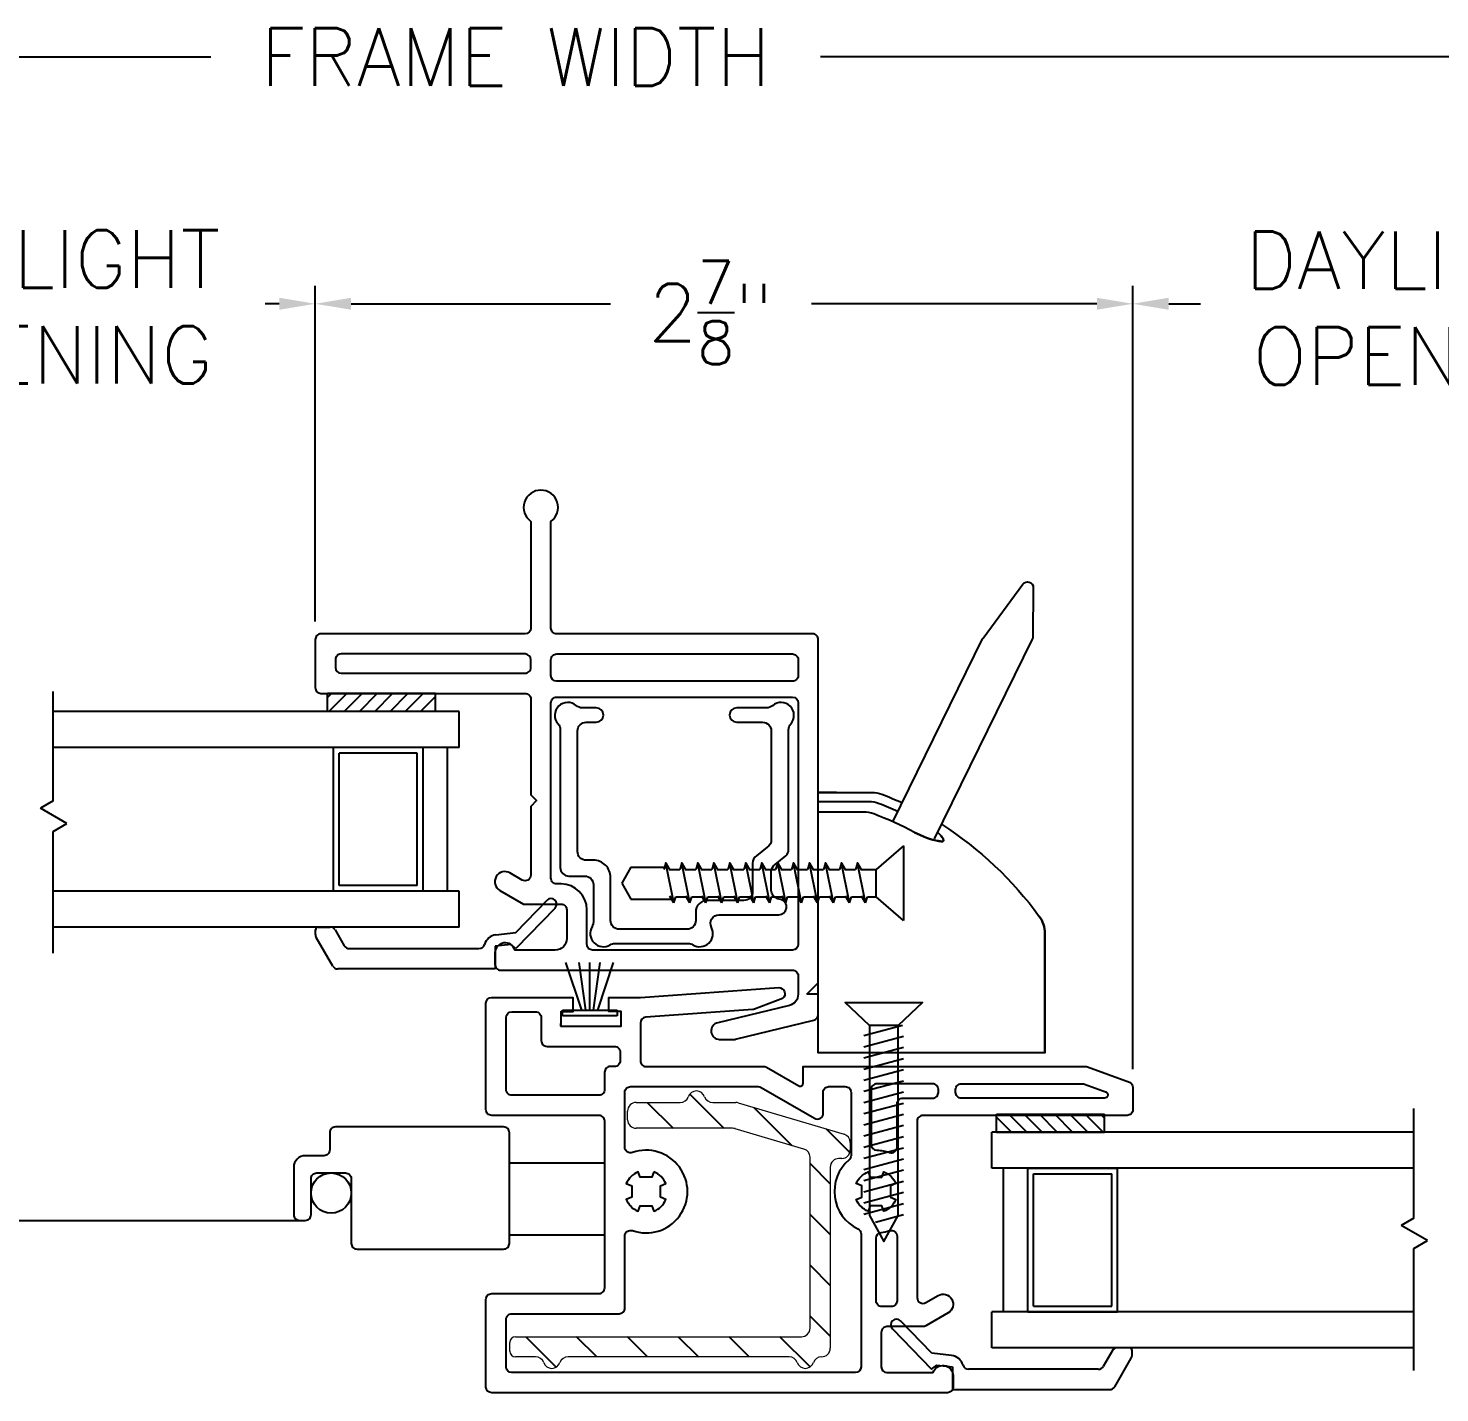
# Model space of a CAD drawing. Extents: x 139.8 to 153.1, y 16.5 to 41.7.
# Drawn here: x 144.961 to 149.871, y 17.404 to 22.151 of the extents above; entities that cross this region are included whole.
import ezdxf

# ---------------------------------------------------------------- set-up
doc = ezdxf.new("R2010")
doc.units = 0
doc.header["$LTSCALE"] = 0.3
doc.header["$MEASUREMENT"] = 0
doc.layers.get('0').update_dxf_attribs({"linetype": 'CONTINUOUS'})
doc.layers.get('Defpoints').update_dxf_attribs({"linetype": 'CONTINUOUS'})
for name, color, linetype in [('SETAPE02$0$HATCH', 1, 'CONTINUOUS'), ('SETAPE02$0$PART', 7, 'CONTINUOUS'), ('VX5172$0$DIM2', 8, 'CONTINUOUS'), ('VX5172$0$PART', 7, 'CONTINUOUS'), ('WSFIN03$0$PART', 8, 'CONTINUOUS')]:
    doc.layers.add(name, color=color, linetype=linetype)
doc.styles.add('ARCHITECTURAL', font='simplex.shx', dxfattribs={"height": 0.2})
doc.dimstyles.new('DIM-MMSTACKED', dxfattribs={"dimscale": 0, "dimtxt": 0.125, "dimasz": 0.125, "dimexe": 0.063, "dimexo": 0.063, "dimgap": 0.07, "dimtad": 0, "dimtih": 1, "dimtoh": 1, "dimdec": 4, "dimzin": 4, "dimdsep": 46, "dimlunit": 4, "dimtxsty": 'ARCHITECTURAL', "dimcen": 0.02, "dimclrt": 7, "dimadec": 0, "dimazin": 0, "dimtfac": 0.75, "dimtdec": 4, "dimtmove": 2, "dimatfit": 3, "dimfxl": 0, "dimfrac": 1, "dimtolj": 1, "dimtzin": 4, "dimarcsym": 0})

# ---------------------------------------------------------------- blocks, each defined once
blk = doc.blocks.new('*X10')
at = {"color": 0}
for p, q in [((18.1824, 6.0378), (18.2343, 6.0897)), ((18.1824, 5.9848), (18.2444, 6.0468)), ((18.1824, 5.9318), (18.2444, 5.9938)), ((18.1824, 5.8787), (18.2444, 5.9407)), ((18.1824, 5.8257), (18.2444, 5.8877)), ((18.1824, 5.7727), (18.2444, 5.8347)), ((18.1824, 5.7196), (18.2444, 5.7816)), ((18.2305, 5.7147), (18.2444, 5.7286))]:
    blk.add_line(p, q, dxfattribs=at)
blk = doc.blocks.new('SETAPE02', base_point=(18.1824, 5.7147))
at = {"layer": 'SETAPE02$0$PART', "linetype": 'Continuous'}
for p, q in [((18.1824, 6.0897), (18.1824, 5.7147)), ((18.1824, 6.0897), (18.2444, 6.0897)), ((18.2444, 6.0897), (18.2444, 5.7147)), ((18.1824, 5.7147), (18.2324, 5.7147))]:
    blk.add_line(p, q, dxfattribs=at)
at = {"layer": 'SETAPE02$0$PART'}
blk.add_line((18.1824, 5.7147), (18.2444, 5.7147), dxfattribs=at)
at = {"layer": 'SETAPE02$0$HATCH'}
blk.add_blockref('*X10', (0, 0), dxfattribs=at)
blk = doc.blocks.new('WSFIN03', base_point=(1.7816, 6.9679))
at = {"layer": 'WSFIN03$0$PART', "linetype": 'Continuous'}
for p, q in [((1.7966, 6.8729), (1.7966, 7.0629)), ((1.7966, 7.0629), (1.8166, 7.0629)), ((1.8166, 7.0629), (1.8166, 6.8729)), ((1.8166, 6.9958), (1.9816, 7.0506)), ((1.8166, 6.981), (1.9816, 7.0046)), ((1.8166, 6.9679), (1.9816, 6.9679)), ((1.8166, 6.9548), (1.9816, 6.9312)), ((1.8166, 6.94), (1.9816, 6.8851)), ((1.8166, 6.8729), (1.7966, 6.8729))]:
    blk.add_line(p, q, dxfattribs=at)
at = {"layer": 'WSFIN03$0$PART'}
blk.add_line((1.8166, 6.8729), (1.8166, 6.8729), dxfattribs=at)
blk = doc.blocks.new('*X0')
at = {"color": 0}
for p, q in [((5.6479, 10.017), (5.7821, 9.9811)), ((5.6441, 9.9792), (5.7821, 9.9423)), ((5.6441, 9.9404), (5.7821, 9.9034)), ((5.6441, 9.9016), (5.7821, 9.8646)), ((5.6441, 9.8628), (5.7821, 9.8258)), ((5.6441, 9.8239), (5.7821, 9.787)), ((5.6441, 9.7851), (5.7821, 9.7481)), ((5.6441, 9.7463), (5.7821, 9.7093)), ((5.6441, 9.7075), (5.7821, 9.6705)), ((5.6441, 9.6687), (5.7821, 9.6317)), ((5.6441, 9.6298), (5.7821, 9.5929)), ((5.6441, 9.591), (5.7821, 9.554)), ((5.6441, 9.5522), (5.7821, 9.5152)), ((5.6441, 9.5134), (5.7821, 9.4764)), ((5.6441, 9.4745), (5.7821, 9.4376)), ((5.6441, 9.4357), (5.7821, 9.3987)), ((5.6441, 9.3969), (5.7821, 9.3599)), ((5.6441, 9.3581), (5.7412, 9.332))]:
    blk.add_line(p, q, dxfattribs=at)
blk = doc.blocks.new('6CS0_750')
blk.add_lwpolyline([(0.05, 0), (0.05, -0.661), (0.0011, -0.7511), (-0.0489, -0.661), (-0.0489, 0), (0.05, 0), (0.1356, 0.0798), (-0.1344, 0.0798), (-0.0489, 0)])
blk.add_blockref('*X0', (-5.712, -10.017))
blk = doc.blocks.new('*D27')
at = {"color": 0, "lineweight": -2}
for p, q in [((144.0428, 20.0859), (144.0428, 21.255)), ((145.959, 20.0867), (145.959, 21.255)), ((144.1678, 21.192), (144.2636, 21.192)), ((145.834, 21.192), (145.7845, 21.192))]:
    blk.add_line(p, q, dxfattribs=at)
at = {"color": 0}
for points in [[(144.1678, 21.2129), (144.1678, 21.1712), (144.0428, 21.192)], [(145.834, 21.2129), (145.834, 21.1712), (145.959, 21.192)]]:
    blk.add_solid(points, dxfattribs=at)
at = {"layer": 'Defpoints', "color": 0}
for p in [(145.959, 21.192), (144.0428, 20.0229), (145.959, 20.0237)]:
    blk.add_point(p, dxfattribs=at)
at = {"color": 7, "insert": (145.024, 21.4476), "char_height": 0.2, "attachment_point": 2, "style": 'ARCHITECTURAL'}
blk.add_mtext('\\A1;DAYLIGHT\\POPENING', dxfattribs=at)
blk = doc.blocks.new('*D28')
at = {"color": 0, "lineweight": -2}
for p, q in [((145.959, 20.0867), (145.959, 21.255)), ((148.8029, 18.5293), (148.8029, 21.255)), ((146.084, 21.192), (146.9858, 21.192)), ((148.6779, 21.192), (147.6853, 21.192))]:
    blk.add_line(p, q, dxfattribs=at)
at = {"color": 0}
for points in [[(146.084, 21.2129), (146.084, 21.1712), (145.959, 21.192)], [(148.6779, 21.2129), (148.6779, 21.1712), (148.8029, 21.192)]]:
    blk.add_solid(points, dxfattribs=at)
at = {"layer": 'Defpoints', "color": 0}
for p in [(145.959, 21.192), (145.959, 20.0237), (148.8029, 18.4663)]:
    blk.add_point(p, dxfattribs=at)
at = {"color": 7, "insert": (147.3355, 21.342), "char_height": 0.2, "attachment_point": 2, "style": 'ARCHITECTURAL'}
blk.add_mtext('\\A1;2{\\H0.75x;\\S7/8;}"', dxfattribs=at)
blk = doc.blocks.new('*D29')
at = {"color": 0, "lineweight": -2}
for p, q in [((148.8029, 18.5293), (148.8029, 21.255)), ((150.8011, 20.3265), (150.8011, 21.255)), ((148.9279, 21.192), (149.0379, 21.192)), ((150.6761, 21.192), (150.5589, 21.192))]:
    blk.add_line(p, q, dxfattribs=at)
at = {"color": 0}
for points in [[(148.9279, 21.2129), (148.9279, 21.1712), (148.8029, 21.192)], [(150.6761, 21.2129), (150.6761, 21.1712), (150.8011, 21.192)]]:
    blk.add_solid(points, dxfattribs=at)
at = {"layer": 'Defpoints', "color": 0}
for p in [(150.8011, 21.192), (150.8011, 20.2635), (148.8029, 18.4663)]:
    blk.add_point(p, dxfattribs=at)
at = {"color": 7, "insert": (149.7984, 21.4437), "char_height": 0.2, "attachment_point": 2, "style": 'ARCHITECTURAL'}
blk.add_mtext('\\A1;DAYLIGHT\\POPENING', dxfattribs=at)
blk = doc.blocks.new('*D32')
at = {"color": 0, "lineweight": -2}
for p, q in [((141.4677, 20.3276), (141.4677, 22.1136)), ((152.0511, 20.3275), (152.0511, 22.1136)), ((141.5927, 22.0506), (145.5954, 22.0506)), ((151.9261, 22.0506), (147.7164, 22.0506))]:
    blk.add_line(p, q, dxfattribs=at)
at = {"color": 0}
for points in [[(141.5927, 22.0715), (141.5927, 22.0298), (141.4677, 22.0506)], [(151.9261, 22.0715), (151.9261, 22.0298), (152.0511, 22.0506)]]:
    blk.add_solid(points, dxfattribs=at)
at = {"layer": 'Defpoints', "color": 0}
for p in [(152.0511, 22.0506), (141.4677, 20.2646), (152.0511, 20.2645)]:
    blk.add_point(p, dxfattribs=at)
at = {"color": 7, "insert": (146.6559, 22.1506), "char_height": 0.2, "attachment_point": 2, "style": 'ARCHITECTURAL'}
blk.add_mtext('\\A1;FRAME WIDTH', dxfattribs=at)
blk = doc.blocks.new('VX5172', base_point=(0.095, 1.09))
at = {"layer": 'VX5172$0$DIM2'}
blk.add_line((-0.0098, 0), (-0.0098, 0), dxfattribs=at)
at = {"layer": 'VX5172$0$PART'}
blk.add_lwpolyline([(-0.2408, 0.3446), (-0.2408, 0.2931, 0.059849), (-0.2402, 0.2883), (-0.1738, 0.0157, 0.351709), (-0.1543, 0), (1.15, 0, 0.414214), (1.17, 0.02), (1.17, 0.91, -0.414214), (1.19, 0.93), (1.5613, 0.93, 3.106685), (1.5613, 1), (1.19, 1, -0.414213), (1.17, 1.02), (1.17, 1.73, 0.414214), (1.15, 1.75), (0.983, 1.75, 0.414214), (0.963, 1.73), (0.963, 1.02, -0.414214), (0.943, 1), (0.61, 1), (0.59, 0.98), (0.57, 1), (0.331, 1, -0.577409), (0.3137, 1.03), (0.3382, 1.0725, 0.999006), (0.2776, 1.1076), (0.23, 1.0251), (0.23, 0.895, -0.414214), (0.21, 0.875), (0.11, 0.875, -0.414214), (0.07, 0.915), (0.07, 1.055, 0.847128), (0.06, 1.125), (0.02, 1.125, 0.414214), (0, 1.105), (0, 0.0901, -0.414214), (-0.02, 0.0701), (-0.0836, 0.0701, -0.345792), (-0.1224, 0.1006), (-0.1831, 0.3493, 0.921597), (-0.2408, 0.3429)], format="xyb", dxfattribs=at)
for points in [[(1.1, 1.66, 0.414214), (1.08, 1.68), (1.053, 1.68, 0.414213), (1.033, 1.66), (1.033, 1.02, 0.414214), (1.053, 1), (1.08, 1, 0.414213), (1.1, 1.02)], [(0.21, 0.805, 0.414213), (0.3, 0.895), (0.3, 0.91, -0.414214), (0.32, 0.93), (0.93, 0.93, -0.414214), (0.95, 0.91), (0.95, 0.09, -0.414213), (0.93, 0.07), (0.09, 0.07, -0.414213), (0.07, 0.09), (0.07, 0.785, -0.414214), (0.09, 0.805)]]:
    blk.add_lwpolyline(points, format="xyb", close=True, dxfattribs=at)
at = {"layer": 'VX5172$0$PART', "linetype": 'Continuous'}
blk.add_lwpolyline([(1.1, 0.91), (1.1, 0.09, -0.414214), (1.08, 0.07), (1.025, 0.07, -0.414214), (1.005, 0.09), (1.005, 0.91, -0.414213), (1.025, 0.93), (1.08, 0.93, -0.414214)], format="xyb", close=True, dxfattribs=at)
blk = doc.blocks.new('BRK')
for p, q in [((0, 0), (0.4243, 0)), ((0.4243, 0), (0.4519, -0.0479)), ((0.4519, -0.0479), (0.5049, 0.0439)), ((0.5303, 0), (0.5049, 0.0439)), ((0.5303, 0), (0.9112, 0))]:
    blk.add_line(p, q)

msp = doc.modelspace()

# ---------------------------------------------------------------- hatches: boundary and pattern name
at = {"ltscale": 3.333333}
h = msp.add_hatch(dxfattribs=at)
h.set_pattern_fill('ANSI31', color=256, angle=90)
h.set_pattern_definition([(135, (146.05925, 17.52367), (-0.088388, -0.088388), [])])
h.paths.add_polyline_path([(147.7989, 18.30328, -0.3321712), (147.82038, 18.27452), (147.82038, 18.24868, -0.4142136), (147.79038, 18.21868), (147.78038, 18.21868, 0.4142136), (147.75038, 18.18868), (147.75038, 17.55868, -0.4142136), (147.72038, 17.52868, 0.3178372), (147.6921, 17.50868, -0.7071068), (147.63553, 17.50868, 0.3178372), (147.60724, 17.52868), (146.83852, 17.52868, 0.3178372), (146.81023, 17.50868, -0.7071068), (146.75367, 17.50868, 0.3178372), (146.72538, 17.52868), (146.65538, 17.52868, -0.4142136), (146.63538, 17.54868), (146.63538, 17.57868, -0.4142136), (146.65538, 17.59868), (147.65038, 17.59868, 0.4142136), (147.68038, 17.62868), (147.68038, 18.22277, 0.3321712), (147.6589, 18.25153), (147.41951, 18.32244, 0.0721195), (147.41099, 18.32368), (147.07538, 18.32368, -0.4142136), (147.04538, 18.35368), (147.04538, 18.38368, -0.4142136), (147.07538, 18.41368), (147.22838, 18.41368, 0.3178372), (147.25667, 18.43368, -0.7071068), (147.31323, 18.43368, 0.3178372), (147.34152, 18.41368), (147.42186, 18.41368, -0.0721195), (147.43038, 18.41244)])

# ---------------------------------------------------------------- linework, layer by layer
at = {"linetype": 'Continuous'}
for p, q in [((146.45914, 19.77389), (145.04684, 19.77389)), ((146.45914, 19.64889), (146.45914, 19.77389)), ((146.45914, 19.64889), (145.04684, 19.64889)), ((146.02214, 19.14889), (146.02214, 19.64889)), ((146.33414, 19.64889), (146.02214, 19.64889)), ((146.33414, 19.14889), (146.33414, 19.64889)), ((146.41914, 19.14889), (146.41914, 19.64889)), ((146.31414, 19.62889), (146.04214, 19.62889)), ((146.04214, 19.16889), (146.04214, 19.62889)), ((146.31414, 19.16889), (146.31414, 19.62889)), ((147.17879, 19.24561), (147.17173, 19.22411)), ((147.17879, 19.24561), (147.19267, 19.22155)), ((147.20656, 19.10761), (147.17879, 19.24561)), ((147.23434, 19.24561), (147.22729, 19.22411)), ((147.23434, 19.24561), (147.24823, 19.22155)), ((147.26212, 19.10761), (147.23434, 19.24561)), ((147.2899, 19.24561), (147.28284, 19.22411)), ((147.2899, 19.24561), (147.30379, 19.22155)), ((147.31767, 19.10761), (147.2899, 19.24561)), ((147.34545, 19.24561), (147.3384, 19.22411)), ((147.34545, 19.24561), (147.35934, 19.22155)), ((147.37323, 19.10761), (147.34545, 19.24561)), ((147.40101, 19.24561), (147.39395, 19.22411)), ((147.40101, 19.24561), (147.4149, 19.22155)), ((147.42879, 19.10761), (147.40101, 19.24561)), ((147.45656, 19.24561), (147.44951, 19.22411)), ((147.45656, 19.24561), (147.47045, 19.22155)), ((147.48434, 19.10761), (147.45656, 19.24561)), ((147.51212, 19.24561), (147.50506, 19.22411)), ((147.51212, 19.24561), (147.52601, 19.22155)), ((147.5399, 19.10761), (147.51212, 19.24561)), ((147.56767, 19.24561), (147.56062, 19.22411)), ((147.56767, 19.24561), (147.58156, 19.22155)), ((147.59545, 19.10761), (147.56767, 19.24561)), ((147.62323, 19.24561), (147.61617, 19.22411)), ((147.62323, 19.24561), (147.63712, 19.22155)), ((147.65101, 19.10761), (147.62323, 19.24561)), ((147.67879, 19.24561), (147.67173, 19.22411)), ((147.67879, 19.24561), (147.69267, 19.22155)), ((147.70656, 19.10761), (147.67879, 19.24561)), ((147.73434, 19.24561), (147.72729, 19.22411)), ((147.73434, 19.24561), (147.74823, 19.22155)), ((147.76212, 19.10761), (147.73434, 19.24561)), ((147.7899, 19.24561), (147.78284, 19.22411)), ((147.7899, 19.24561), (147.80379, 19.22155)), ((147.81767, 19.10761), (147.7899, 19.24561)), ((147.84545, 19.24561), (147.8384, 19.22411)), ((147.84545, 19.24561), (147.85934, 19.22155)), ((147.87323, 19.10761), (147.84545, 19.24561)), ((146.31414, 19.16889), (146.04214, 19.16889)), ((146.45914, 19.14889), (145.04684, 19.14889)), ((146.33414, 19.14889), (146.02214, 19.14889)), ((146.45914, 19.02389), (146.45914, 19.14889)), ((146.65666, 19.005), (146.76539, 19.11714)), ((147.20656, 19.10761), (147.19267, 19.13167)), ((147.20656, 19.10761), (147.19267, 19.13167)), ((147.20656, 19.10761), (147.21319, 19.12911)), ((147.20656, 19.10761), (147.21319, 19.12911)), ((147.26212, 19.10761), (147.24823, 19.13167)), ((147.26212, 19.10761), (147.24823, 19.13167)), ((147.26212, 19.10761), (147.26875, 19.12911)), ((147.26212, 19.10761), (147.26875, 19.12911)), ((147.31767, 19.10761), (147.30379, 19.13167)), ((147.31767, 19.10761), (147.30379, 19.13167)), ((147.31767, 19.10761), (147.3243, 19.12911)), ((147.31767, 19.10761), (147.3243, 19.12911)), ((147.37323, 19.10761), (147.35934, 19.13167)), ((147.37323, 19.10761), (147.35934, 19.13167)), ((147.37323, 19.10761), (147.37986, 19.12911)), ((147.37323, 19.10761), (147.37986, 19.12911)), ((147.42879, 19.10761), (147.4149, 19.13167)), ((147.42879, 19.10761), (147.4149, 19.13167)), ((147.42879, 19.10761), (147.43542, 19.12911)), ((147.42879, 19.10761), (147.43542, 19.12911)), ((147.48434, 19.10761), (147.47045, 19.13167)), ((147.48434, 19.10761), (147.47045, 19.13167)), ((147.48434, 19.10761), (147.49097, 19.12911)), ((147.48434, 19.10761), (147.49097, 19.12911)), ((147.5399, 19.10761), (147.52601, 19.13167)), ((147.5399, 19.10761), (147.52601, 19.13167)), ((147.5399, 19.10761), (147.54653, 19.12911)), ((147.5399, 19.10761), (147.54653, 19.12911)), ((147.59545, 19.10761), (147.58156, 19.13167)), ((147.59545, 19.10761), (147.58156, 19.13167)), ((147.59545, 19.10761), (147.60208, 19.12911)), ((147.59545, 19.10761), (147.60208, 19.12911)), ((147.65101, 19.10761), (147.63712, 19.13167)), ((147.65101, 19.10761), (147.63712, 19.13167)), ((147.65101, 19.10761), (147.65764, 19.12911)), ((147.65101, 19.10761), (147.65764, 19.12911)), ((147.70656, 19.10761), (147.69267, 19.13167)), ((147.70656, 19.10761), (147.69267, 19.13167)), ((147.70656, 19.10761), (147.71319, 19.12911)), ((147.70656, 19.10761), (147.71319, 19.12911)), ((147.76212, 19.10761), (147.74823, 19.13167)), ((147.76212, 19.10761), (147.74823, 19.13167)), ((147.76212, 19.10761), (147.76875, 19.12911)), ((147.76212, 19.10761), (147.76875, 19.12911)), ((147.81767, 19.10761), (147.80379, 19.13167)), ((147.81767, 19.10761), (147.80379, 19.13167)), ((147.81767, 19.10761), (147.8243, 19.12911)), ((147.81767, 19.10761), (147.8243, 19.12911)), ((147.87323, 19.10761), (147.85934, 19.13167)), ((147.87323, 19.10761), (147.85934, 19.13167)), ((147.87323, 19.10761), (147.87986, 19.12911)), ((147.87323, 19.10761), (147.87986, 19.12911)), ((146.79337, 19.08997), (146.65729, 18.94967)), ((146.45914, 19.02389), (145.04684, 19.02389)), ((145.95975, 18.99773), (145.95975, 19.01389)), ((145.96975, 19.02389), (146.01084, 19.02389)), ((146.02816, 19.01389), (146.05991, 18.95889)), ((146.58736, 18.99649), (146.65666, 19.005)), ((146.02007, 18.88789), (145.96243, 18.98773)), ((146.63946, 18.9636), (146.58487, 18.95689)), ((146.58487, 18.95689), (146.58487, 18.87789)), ((146.65729, 18.94967), (146.63946, 18.9636)), ((146.07723, 18.94889), (146.52864, 18.94889)), ((146.58487, 18.87789), (146.03739, 18.87789)), ((148.31288, 18.1855), (148.31288, 18.3105)), ((149.78062, 18.3105), (148.31288, 18.3105)), ((149.78062, 18.1855), (148.31288, 18.1855)), ((148.35288, 17.6855), (148.35288, 18.1855)), ((148.43788, 17.6855), (148.43788, 18.1855)), ((148.43788, 18.1855), (148.74988, 18.1855)), ((148.74988, 17.6855), (148.74988, 18.1855)), ((148.45788, 17.7055), (148.45788, 18.1655)), ((148.45788, 18.1655), (148.72988, 18.1655)), ((148.72988, 17.7055), (148.72988, 18.1655)), ((148.31288, 17.5605), (148.31288, 17.6855)), ((149.78062, 17.6855), (148.31288, 17.6855)), ((148.43788, 17.6855), (148.74988, 17.6855)), ((148.45788, 17.7055), (148.72988, 17.7055)), ((148.10353, 17.54161), (147.99479, 17.65374)), ((147.96681, 17.62658), (148.10289, 17.48627)), ((148.17282, 17.5331), (148.10353, 17.54161)), ((149.78062, 17.5605), (148.31288, 17.5605)), ((148.73203, 17.5505), (148.70027, 17.4955)), ((148.79043, 17.5605), (148.74935, 17.5605)), ((148.80043, 17.53433), (148.80043, 17.5505)), ((148.10289, 17.48627), (148.12072, 17.5002)), ((148.12072, 17.5002), (148.17531, 17.4935)), ((148.17531, 17.4935), (148.17531, 17.4145)), ((148.68295, 17.4855), (148.23154, 17.4855)), ((148.74011, 17.4245), (148.79775, 17.52433)), ((148.17531, 17.4145), (148.72279, 17.4145))]:
    msp.add_line(p, q, dxfattribs=at)
for p, q in [((147.77256, 19.49202), (147.70901, 19.49202)), ((147.70901, 18.58611), (147.70901, 19.49202)), ((147.77256, 19.45951), (147.70901, 19.45951)), ((147.86666, 19.42367), (147.70801, 19.42367)), ((148.00501, 19.30611), (147.91006, 19.22411)), ((148.00501, 19.30611), (148.00501, 19.04711)), ((147.05741, 19.23186), (147.02601, 19.17661)), ((147.05741, 19.23186), (147.17427, 19.23186)), ((147.1912, 19.22411), (147.22729, 19.22411)), ((147.24675, 19.22411), (147.28284, 19.22411)), ((147.30231, 19.22411), (147.3384, 19.22411)), ((147.35787, 19.22411), (147.39395, 19.22411)), ((147.41342, 19.22411), (147.44951, 19.22411)), ((147.46898, 19.22411), (147.50506, 19.22411)), ((147.52453, 19.22411), (147.56062, 19.22411)), ((147.58009, 19.22411), (147.61617, 19.22411)), ((147.63564, 19.22411), (147.67173, 19.22411)), ((147.6912, 19.22411), (147.72729, 19.22411)), ((147.74675, 19.22411), (147.78284, 19.22411)), ((147.80231, 19.22411), (147.8384, 19.22411)), ((147.85787, 19.22411), (147.91001, 19.22411)), ((147.91001, 19.12911), (147.91001, 19.22411)), ((147.02601, 19.17661), (147.05741, 19.12136)), ((147.05741, 19.12136), (147.19863, 19.12136)), ((147.21319, 19.12911), (147.24971, 19.12911)), ((147.26875, 19.12911), (147.30526, 19.12911)), ((147.3243, 19.12911), (147.36082, 19.12911)), ((147.37986, 19.12911), (147.41637, 19.12911)), ((147.43542, 19.12911), (147.47193, 19.12911)), ((147.49097, 19.12911), (147.52748, 19.12911)), ((147.54653, 19.12911), (147.58304, 19.12911)), ((147.60208, 19.12911), (147.63859, 19.12911)), ((147.65764, 19.12911), (147.69415, 19.12911)), ((147.71319, 19.12911), (147.74971, 19.12911)), ((147.76875, 19.12911), (147.80526, 19.12911)), ((147.8243, 19.12911), (147.86082, 19.12911)), ((147.87986, 19.12911), (147.91001, 19.12911)), ((148.00501, 19.04711), (147.91001, 19.12911)), ((148.49701, 18.58611), (148.49701, 19.00199)), ((147.66901, 18.79011), (147.70901, 18.83011)), ((147.66901, 18.79011), (147.70901, 18.83011)), ((147.70901, 18.79011), (147.66901, 18.79011)), ((147.70901, 18.79011), (147.66901, 18.79011)), ((146.81292, 18.67868), (146.81292, 18.68868)), ((148.49701, 18.58611), (147.70901, 18.58611)), ((148.18679, 18.45768), (148.18679, 18.45868)), ((142.68031, 18.00346), (145.90399, 18.00346))]:
    msp.add_line(p, q)
at = {"color": 7, "linetype": 'Continuous', "lineweight": 15}
for p, q in [((147.07538, 18.41368), (147.22838, 18.41368)), ((147.34152, 18.41368), (147.42186, 18.41368)), ((147.04538, 18.35368), (147.04538, 18.38368)), ((147.43038, 18.41244), (147.7989, 18.30328)), ((147.41099, 18.32368), (147.07538, 18.32368)), ((147.6589, 18.25153), (147.41951, 18.32244)), ((147.82038, 18.27452), (147.82038, 18.24868)), ((147.68038, 17.62868), (147.68038, 18.22277)), ((147.79038, 18.21868), (147.78038, 18.21868)), ((147.75038, 18.18868), (147.75038, 17.55868)), ((146.63538, 17.54868), (146.63538, 17.57868)), ((146.65538, 17.59868), (147.65038, 17.59868)), ((146.72538, 17.52868), (146.65538, 17.52868)), ((147.60724, 17.52868), (146.83852, 17.52868))]:
    msp.add_line(p, q, dxfattribs=at)
at = {"color": 8, "linetype": 'Continuous'}
for p, q in [((146.63438, 18.20346), (146.96743, 18.20346)), ((146.63438, 17.95346), (146.96743, 17.95346))]:
    msp.add_line(p, q, dxfattribs=at)
for points in [[(147.96813, 19.39), (148.28058, 20.02633, -0.043789), (148.28239, 20.02932), (148.42074, 20.21664, -0.7213839), (148.45688, 20.20504), (148.45542, 20.03426, -0.1172359), (148.45338, 20.02524), (148.11232, 19.33064)], [(148.13714, 19.3812, -0.0929436), (148.47776, 19.06098, -0.1590456), (148.49701, 19.00199), (148.49701, 18.58611), (147.70901, 18.58611), (147.70901, 19.49202), (147.89487, 19.49202, -0.0908228), (147.93031, 19.48553, -0.0150259), (148.00073, 19.45639)], [(147.98588, 19.42615, 0.0139278), (147.92054, 19.45302, 0.0908228), (147.8851, 19.45951), (147.70901, 19.45951)], [(148.12364, 19.35371), (148.125, 19.35245), (148.12788, 19.34971), (148.13043, 19.3472), (148.13269, 19.3449), (148.13467, 19.34277), (148.13641, 19.3408), (148.13791, 19.33896), (148.13922, 19.33723), (148.14035, 19.33558), (148.14132, 19.33399), (148.14214, 19.33247), (148.14281, 19.33102), (148.14335, 19.32964), (148.14375, 19.32835), (148.14401, 19.32714), (148.14415, 19.32604), (148.14416, 19.32503), (148.14405, 19.32414), (148.14381, 19.32335), (148.14345, 19.32269), (148.14296, 19.32214), (148.14234, 19.32171), (148.14158, 19.32141), (148.14068, 19.32123), (148.13964, 19.32119), (148.13846, 19.32128), (148.13708, 19.32148), (148.13546, 19.32179), (148.13356, 19.32218), (148.13133, 19.32264), (148.12872, 19.32314), (148.12569, 19.32368), (148.12219, 19.32424), (148.11812, 19.32484), (148.11316, 19.32574), (148.10694, 19.3272), (148.09909, 19.32953), (148.08923, 19.33301), (148.07699, 19.33793), (148.06201, 19.34457), (148.0439, 19.35323, 0.0306879), (147.9021, 19.41717, 0.0908228), (147.86666, 19.42367), (147.70801, 19.42367)], [(147.74304, 18.46868), (147.80289, 18.46868, -0.4142136), (147.82289, 18.44868), (147.82289, 18.22882, -0.2204758), (147.81582, 18.21356, 0.543409), (147.84655, 17.97387, -0.2883826), (147.85789, 17.95584), (147.85789, 17.49368, -0.4142135), (147.83789, 17.47368), (146.64289, 17.47368, -0.4142122), (146.62289, 17.49368), (146.62289, 17.65868, -0.4142149), (146.64289, 17.67868), (147.01589, 17.67868, 0.4142136), (147.03589, 17.69868), (147.03589, 17.94882, -0.5162732), (147.06248, 17.96771, 1.4077706), (147.06248, 18.23965, -0.5162732), (147.03589, 18.25853), (147.03589, 18.44868, -0.4142136), (147.05589, 18.46868), (147.49991, 18.46868, -0.1316525), (147.50991, 18.466), (147.69604, 18.35854, 0.5773503), (147.72604, 18.37586), (147.72604, 18.44868, -0.4142136), (147.74604, 18.46868)], [(148.70632, 18.45148, -0.995659), (148.70401, 18.42868), (148.20679, 18.42868, -0.4142136), (148.18679, 18.44868), (148.18679, 18.45868, -0.4142136), (148.20679, 18.47868), (148.62807, 18.47868, -0.0874887), (148.63491, 18.47747), (148.71152, 18.44959)]]:
    msp.add_lwpolyline(points, format="xyb")
at = {"ltscale": 3.333333}
msp.add_lwpolyline([(146.80383, 19.73042, -0.1839743), (146.81143, 19.71046), (146.81143, 19.23135, 0.4142136), (146.84143, 19.20135), (146.89643, 19.20135, -0.4142136), (146.92643, 19.17135), (146.92643, 19.04074, -0.1370327), (146.92208, 19.02519, 0.7842577), (146.98526, 18.96201, -0.1370327), (147.00081, 18.96635), (147.25704, 18.96635, -0.1370327), (147.27259, 18.96201, 0.7578883), (147.33726, 19.02254, -0.5624429), (147.36389, 19.06635), (147.57156, 19.06635, 0.8760378), (147.5786, 19.11942), (147.5676, 19.12239, -0.3388623), (147.54543, 19.15135), (147.54543, 19.21635, -0.2559992), (147.55928, 19.24164), (147.59657, 19.27184, 0.1997257), (147.60543, 19.29312), (147.60543, 19.71046, -0.1839743), (147.61303, 19.73042, 0.9439608), (147.54949, 19.79395, -0.1839743), (147.52954, 19.78635), (147.42543, 19.78635, 1), (147.42543, 19.73635), (147.51543, 19.73635, -0.4142136), (147.54543, 19.70635), (147.54543, 19.32681, -0.2559992), (147.53157, 19.30152), (147.49428, 19.27132, 0.2559992), (147.48043, 19.24604), (147.48043, 19.14635, -0.4142136), (147.45043, 19.11635), (147.32243, 19.11635, 0.4142136), (147.28243, 19.07635), (147.28243, 19.04635, -0.4142136), (147.25243, 19.01635), (147.01643, 19.01635, -0.4142136), (146.98643, 19.04635), (146.98643, 19.19635, 0.4142136), (146.92643, 19.25635), (146.90143, 19.25635, -0.4142136), (146.87143, 19.28635), (146.87143, 19.70635, -0.4142136), (146.90143, 19.73635), (146.93643, 19.73635, 1), (146.93643, 19.78635), (146.88731, 19.78635, -0.1839743), (146.86736, 19.79395, 0.9439608)], format="xyb", close=True, dxfattribs=at)
msp.add_lwpolyline([(148.0439, 19.35323), (148.06201, 19.34457), (148.07699, 19.33793), (148.08923, 19.33301), (148.09909, 19.32953), (148.10694, 19.3272), (148.11316, 19.32574), (148.11812, 19.32484), (148.12219, 19.32424), (148.12569, 19.32368), (148.12872, 19.32314), (148.13133, 19.32264), (148.13356, 19.32218), (148.13546, 19.32179), (148.13708, 19.32148), (148.13846, 19.32128), (148.13964, 19.32119), (148.14068, 19.32123), (148.14158, 19.32141), (148.14234, 19.32171), (148.14296, 19.32214), (148.14345, 19.32269), (148.14381, 19.32335), (148.14405, 19.32414), (148.14416, 19.32503), (148.14415, 19.32604), (148.14401, 19.32714), (148.14375, 19.32835), (148.14335, 19.32964), (148.14281, 19.33102), (148.14214, 19.33247), (148.14132, 19.33399), (148.14035, 19.33558), (148.13922, 19.33723), (148.13791, 19.33896), (148.13641, 19.3408), (148.13467, 19.34277), (148.13269, 19.3449), (148.13043, 19.3472), (148.12788, 19.34971), (148.125, 19.35245), (148.12364, 19.35371)])
msp.add_lwpolyline([(148.0439, 19.35323), (148.06201, 19.34457), (148.07699, 19.33793), (148.08923, 19.33301), (148.09909, 19.32953), (148.10694, 19.3272), (148.11316, 19.32574), (148.11812, 19.32484), (148.12219, 19.32424), (148.12569, 19.32368), (148.12872, 19.32314), (148.13133, 19.32264), (148.13356, 19.32218), (148.13546, 19.32179), (148.13708, 19.32148), (148.13846, 19.32128), (148.13964, 19.32119), (148.14068, 19.32123), (148.14158, 19.32141), (148.14234, 19.32171), (148.14296, 19.32214), (148.14345, 19.32269), (148.14381, 19.32335), (148.14405, 19.32414), (148.14416, 19.32503), (148.14415, 19.32604), (148.14401, 19.32714), (148.14375, 19.32835), (148.14335, 19.32964), (148.14281, 19.33102), (148.14214, 19.33247), (148.14132, 19.33399), (148.14035, 19.33558), (148.13922, 19.33723), (148.13791, 19.33896), (148.13641, 19.3408), (148.13467, 19.34277), (148.13269, 19.3449), (148.13043, 19.3472), (148.12788, 19.34971), (148.125, 19.35245), (148.12364, 19.35371)])
for points in [[(147.11005, 18.53868), (147.51837, 18.53885, -0.1316525), (147.52837, 18.53617), (147.64104, 18.47112, 0.5773503), (147.65604, 18.47978), (147.65604, 18.53868), (148.63865, 18.53868, -0.0874887), (148.64549, 18.53747), (148.79184, 18.48421, -0.284079), (148.80289, 18.46632), (148.80289, 18.38868, -0.4142136), (148.78289, 18.36868), (148.07289, 18.36868, 0.4142136), (148.05289, 18.34868), (148.05289, 17.73466, 0.5774087), (148.0829, 17.71734), (148.12539, 17.74189, -0.9990061), (148.16046, 17.68131), (148.08264, 17.63636, -0.1316971), (148.07264, 17.63368), (147.94789, 17.63368, 0.4142136), (147.92789, 17.61368), (147.92789, 17.49368, 0.4142135), (147.94789, 17.47368), (148.10789, 17.47368, -0.8471379), (148.17789, 17.46368), (148.17789, 17.42368, -0.4142135), (148.15789, 17.40368), (146.57289, 17.40368, -0.4142122), (146.55289, 17.42368), (146.55289, 17.72868, -0.4142136), (146.57289, 17.74868), (146.94589, 17.74868, 0.4142136), (146.96589, 17.76868), (146.96589, 18.34868, 0.4142136), (146.94589, 18.36868), (146.57289, 18.36868, -0.4142136), (146.55289, 18.38868), (146.5529, 18.75868, -0.4142121), (146.5729, 18.77868), (146.85535, 18.77868), (146.85535, 18.72888), (146.81285, 18.72888), (146.81285, 18.67868), (147.02285, 18.67868), (147.02285, 18.72968), (146.98035, 18.72968), (146.98035, 18.77869), (147.09004, 18.77876), (147.57138, 18.81328, -0.7009227), (147.585, 18.77471), (147.48675, 18.73785, -0.0719391), (147.48115, 18.73663), (147.10861, 18.70991, 0.393397), (147.09004, 18.68996), (147.09004, 18.55868, 0.4143379)], [(146.6429, 18.72888), (146.72535, 18.72888, -0.4142136), (146.74535, 18.70888), (146.74535, 18.62868, 0.4142136), (146.76535, 18.60868), (147.00004, 18.60868, -0.4142136), (147.02004, 18.58868), (147.02004, 18.55868, -0.4142136), (147.00004, 18.53868), (146.98571, 18.53868, 0.4142136), (146.96571, 18.51868), (146.96571, 18.45868, -0.4142136), (146.94571, 18.43868), (146.64289, 18.43868, -0.4142139), (146.62289, 18.45868), (146.6229, 18.70888, -0.4142132)], [(147.98289, 18.40868, -0.4142136), (148.00289, 18.42868), (148.10679, 18.42868, 0.4142136), (148.12679, 18.44868), (148.12679, 18.45768), (148.12679, 18.45868, 0.4142136), (148.10679, 18.47868), (147.91289, 18.47868, 0.4142136), (147.89289, 18.45868), (147.89289, 18.26763, 0.407087), (147.91241, 18.24764, -0.0779412), (147.95631, 18.23965, 0.5162732), (147.98289, 18.25853)], [(147.13738, 18.17239), (147.12989, 18.15368), (147.08989, 18.15368), (147.08241, 18.17239, 0.2052577), (147.04119, 18.13116), (147.05989, 18.12368), (147.05989, 18.08368), (147.04119, 18.0762, 0.2052577), (147.08241, 18.03497), (147.08989, 18.05368), (147.12989, 18.05368), (147.13738, 18.03497, 0.2052577), (147.1786, 18.0762), (147.15989, 18.08368), (147.15989, 18.12368), (147.1786, 18.13116, 0.2052577)], [(147.88989, 18.15368), (147.92989, 18.15368), (147.93738, 18.17239, -0.2052577), (147.9786, 18.13116), (147.95989, 18.12368), (147.95989, 18.08368), (147.9786, 18.0762, -0.2052577), (147.93738, 18.03497), (147.92989, 18.05368), (147.88989, 18.05368), (147.88241, 18.03497, -0.2052577), (147.84119, 18.0762), (147.85989, 18.08368), (147.85989, 18.12368), (147.84119, 18.13116, -0.2052577), (147.88241, 18.17239)], [(147.90989, 17.94103, -0.3770866), (147.92733, 17.96086, 0.0518282), (147.95631, 17.96771, -0.5162732), (147.98289, 17.94882), (147.98289, 17.72368, -0.4142136), (147.96289, 17.70368), (147.92989, 17.70368, -0.4142136), (147.90989, 17.72368)]]:
    msp.add_lwpolyline(points, format="xyb", close=True)
at = {"color": 8, "linetype": 'Continuous'}
msp.add_lwpolyline([(145.96438, 18.16846), (146.06438, 18.16846, -0.4142136), (146.08438, 18.14846), (146.08438, 17.92346, 0.4142136), (146.10438, 17.90346), (146.61438, 17.90346, 0.4142136), (146.63438, 17.92346), (146.63438, 18.30846, 0.4142136), (146.61438, 18.32846), (146.02938, 18.32846, 0.4142136), (146.00938, 18.30846), (146.00938, 18.24846, -0.4142136), (145.98938, 18.22846), (145.92438, 18.22846, 0.4142136), (145.88438, 18.18846), (145.88438, 18.02346, 0.4142136), (145.90438, 18.00346), (145.92438, 18.00346, 0.4142136), (145.94438, 18.02346), (145.94438, 18.14846, -0.4142136)], format="xyb", close=True, dxfattribs=at)
msp.add_circle((146.01438, 18.09846), 0.07, dxfattribs=at)
for centre, radius, start, end in [((147.86666, 19.32367), 0.1, 69.24189, 90), ((147.45256, 18.23115), 1.26836, 62.21094, 69.24189), ((148.39701, 19.00199), 0.1, 0, 36.14781)]:
    msp.add_arc(centre, radius, start, end)
at = {"linetype": 'Continuous'}
for centre, radius, start, end in [((146.77938, 19.10355), 0.0195, 315.85, 135.85), ((145.96975, 19.01389), 0.01, 90, 180), ((146.01084, 19.00389), 0.02, 30, 90), ((145.97975, 18.99773), 0.02, 180, 210), ((146.07723, 18.96889), 0.02, 210, 270), ((146.52864, 18.96889), 0.02, 270, 343.45656), ((146.59287, 18.94982), 0.047, 96.73219, 163.45656), ((146.03739, 18.89789), 0.02, 210, 270), ((147.9808, 17.64016), 0.0195, 44.15, 224.15), ((148.16731, 17.48642), 0.047, 16.54344, 83.26781), ((148.74935, 17.5405), 0.02, 90, 150), ((148.79043, 17.5505), 0.01, 0, 90), ((148.78043, 17.53433), 0.02, 330, 0), ((148.23154, 17.5055), 0.02, 196.54344, 270), ((148.68295, 17.5055), 0.02, 270, 330), ((148.72279, 17.4345), 0.02, 270, 330)]:
    msp.add_arc(centre, radius, start, end, dxfattribs=at)
at = {"color": 7, "linetype": 'Continuous', "lineweight": 15}
for centre, radius, start, end in [((147.07538, 18.38368), 0.03, 90, 180), ((147.22838, 18.44368), 0.03, 270, 340.52878), ((147.28495, 18.42368), 0.03, 19.47122, 160.52878), ((147.34152, 18.44368), 0.03, 199.47122, 270), ((147.42186, 18.38368), 0.03, 73.5, 90), ((147.07538, 18.35368), 0.03, 180, 270), ((147.41099, 18.29368), 0.03, 73.5, 90), ((147.79038, 18.27452), 0.03, 0, 73.5), ((147.65038, 18.22277), 0.03, 0, 73.5), ((147.78038, 18.18868), 0.03, 90, 180), ((147.79038, 18.24868), 0.03, 270, 0), ((147.65038, 17.62868), 0.03, 270, 0), ((146.65538, 17.57868), 0.02, 90, 180), ((146.65538, 17.54868), 0.02, 180, 270), ((147.72038, 17.55868), 0.03, 270, 0), ((146.72538, 17.49868), 0.03, 19.47122, 90), ((146.78195, 17.51868), 0.03, 199.47122, 340.52878), ((146.83852, 17.49868), 0.03, 90, 160.52878), ((147.60724, 17.49868), 0.03, 19.47122, 90), ((147.66381, 17.51868), 0.03, 199.47122, 340.52878), ((147.72038, 17.49868), 0.03, 90, 160.52878)]:
    msp.add_arc(centre, radius, start, end, dxfattribs=at)
at = {"linetype": 'Continuous'}
for p in [(147.17879, 19.24561), (147.17879, 19.24561), (147.17879, 19.24561), (147.23434, 19.24561), (147.23434, 19.24561), (147.23434, 19.24561), (147.2899, 19.24561), (147.2899, 19.24561), (147.2899, 19.24561), (147.34545, 19.24561), (147.34545, 19.24561), (147.34545, 19.24561), (147.40101, 19.24561), (147.40101, 19.24561), (147.40101, 19.24561), (147.45656, 19.24561), (147.45656, 19.24561), (147.45656, 19.24561), (147.51212, 19.24561), (147.51212, 19.24561), (147.51212, 19.24561), (147.56767, 19.24561), (147.56767, 19.24561), (147.56767, 19.24561), (147.62323, 19.24561), (147.62323, 19.24561), (147.62323, 19.24561), (147.67879, 19.24561), (147.67879, 19.24561), (147.67879, 19.24561), (147.73434, 19.24561), (147.73434, 19.24561), (147.73434, 19.24561), (147.7899, 19.24561), (147.7899, 19.24561), (147.7899, 19.24561), (147.84545, 19.24561), (147.84545, 19.24561), (147.84545, 19.24561)]:
    msp.add_point(p, dxfattribs=at)
msp.add_point((147.41241, 19.22521))

# ---------------------------------------------------------------- block references
at = {"linetype": 'Continuous', "rotation": 90.00000000000001}
msp.add_blockref('VX5172', (146.61901, 18.96874), dxfattribs=at)
at = {"rotation": 90}
for name, p in [('BRK', (145.04684, 18.9324)), ('WSFIN03', (146.91388, 18.70025)), ('SETAPE02', (148.70423, 18.3105)), ('BRK', (149.78062, 17.4811))]:
    msp.add_blockref(name, p, dxfattribs=at)
at = {"xscale": -1, "rotation": 270}
msp.add_blockref('SETAPE02', (146.00201, 19.77389), dxfattribs=at)
at = {"xscale": -1}
msp.add_blockref('6CS0_750', (147.93752, 18.68118), dxfattribs=at)

# ---------------------------------------------------------------- dimensions: what is measured, and where the dimension line sits
for base, p1, p2, text, picture, middle in [((152.05112, 22.05062), (141.4677, 20.26458), (152.05112, 20.26452), 'FRAME WIDTH', '*D32', (146.6559, 22.05062)), ((145.95901, 21.19202), (144.04283, 20.02289), (145.95901, 20.02374), 'DAYLIGHT\\POPENING', '*D27', (145.02403, 21.18089)), ((150.80112, 21.19202), (148.80289, 18.46632), (150.80112, 20.26352), 'DAYLIGHT\\POPENING', '*D29', (149.79838, 21.17704))]:
    dim = msp.add_linear_dim(base=base, p1=p1, p2=p2, text=text, dimstyle='DIM-MMSTACKED', override={"dimscale": 1, "dimpost": '\\X'})
    dim.commit()
    dim.dimension.update_dxf_attribs({"geometry": picture, "text_midpoint": middle, "dimtype": 160})
dim = msp.add_linear_dim(base=(145.95901, 21.19202), p1=(148.80289, 18.46632), p2=(145.95901, 20.02374), dimstyle='DIM-MMSTACKED', override={"dimscale": 1, "dimpost": '\\X'})
dim.commit()
dim.dimension.update_dxf_attribs({"geometry": '*D28', "text_midpoint": (147.33552, 21.19202), "dimtype": 160})

doc.saveas('drawing.dxf')
